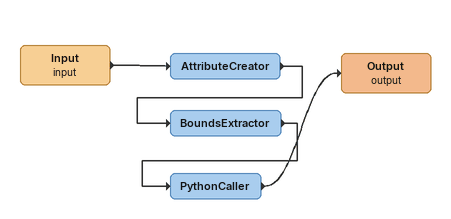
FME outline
Input (input)
    -> AttributeCreator
AttributeCreator
    -> BoundsExtractor
BoundsExtractor
    -> PythonCaller
PythonCaller
    -> Output (output)
Output (output)
